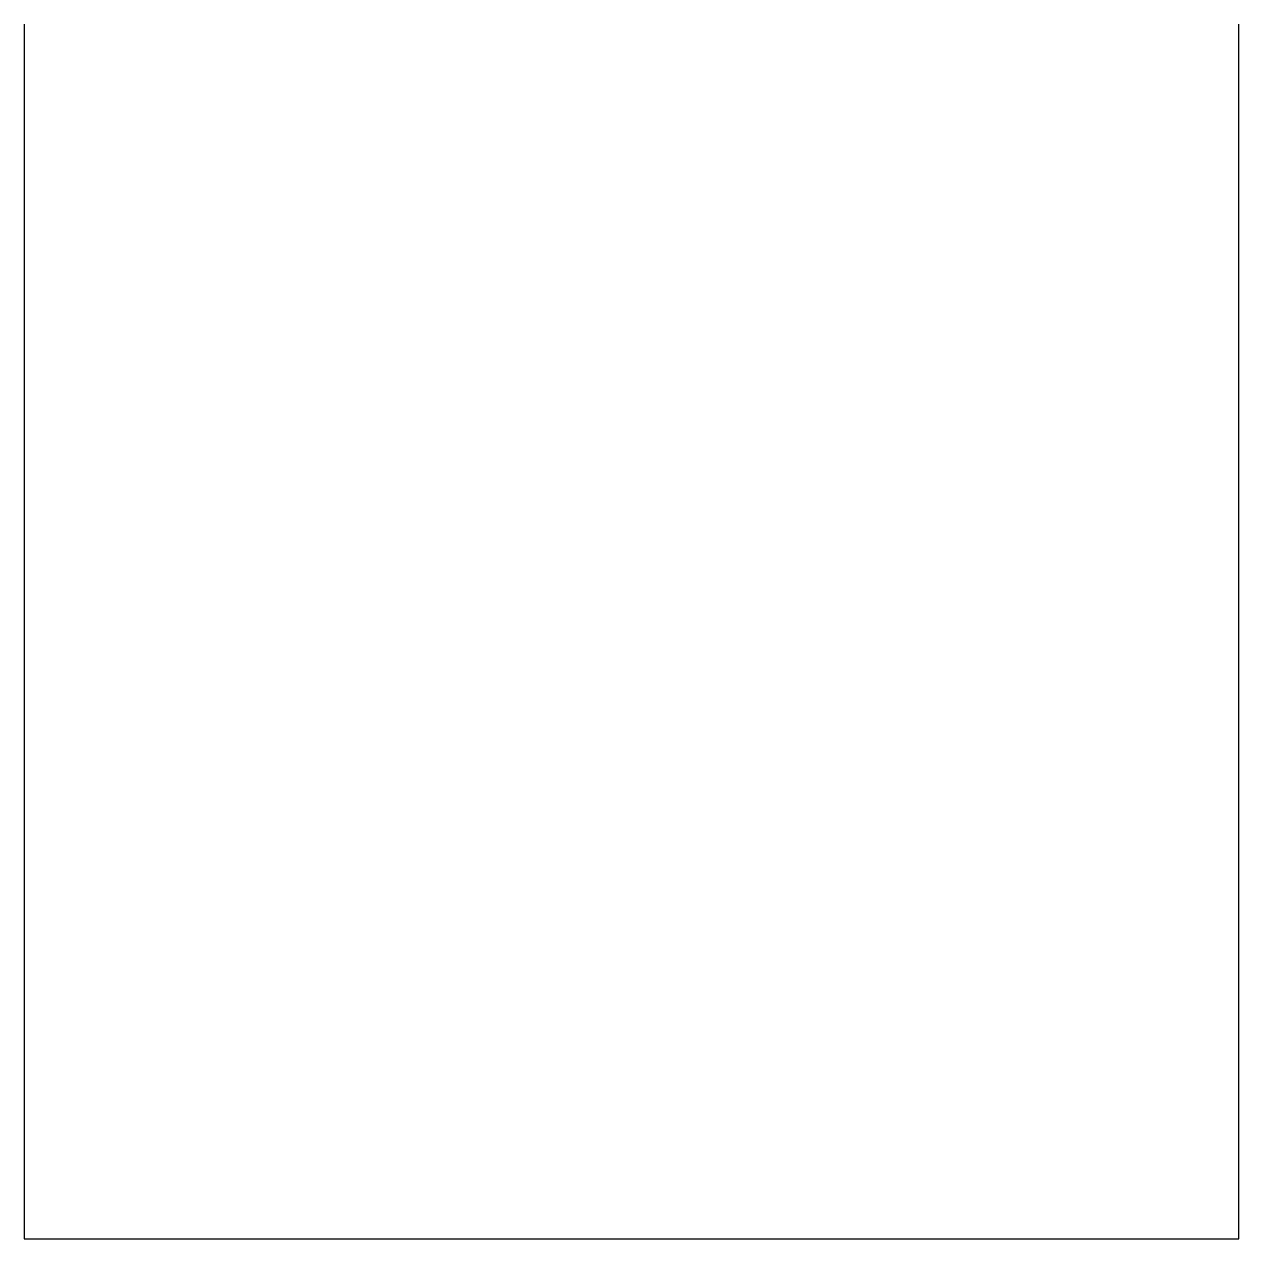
# Model space of a CAD drawing. Extents: x 30 to 40, y 10 to 20.
import ezdxf

# ---------------------------------------------------------------- set-up
doc = ezdxf.new("R2010")
doc.units = 0
doc.layers.get('0').update_dxf_attribs({"lineweight": 25, "true_color": 0xffffff})

msp = doc.modelspace()

# ---------------------------------------------------------------- linework, layer by layer
for p, q in [((30, 20), (30, 10)), ((40, 10), (40, 20)), ((30, 10), (40, 10))]:
    msp.add_line(p, q)

doc.saveas('drawing.dxf')
